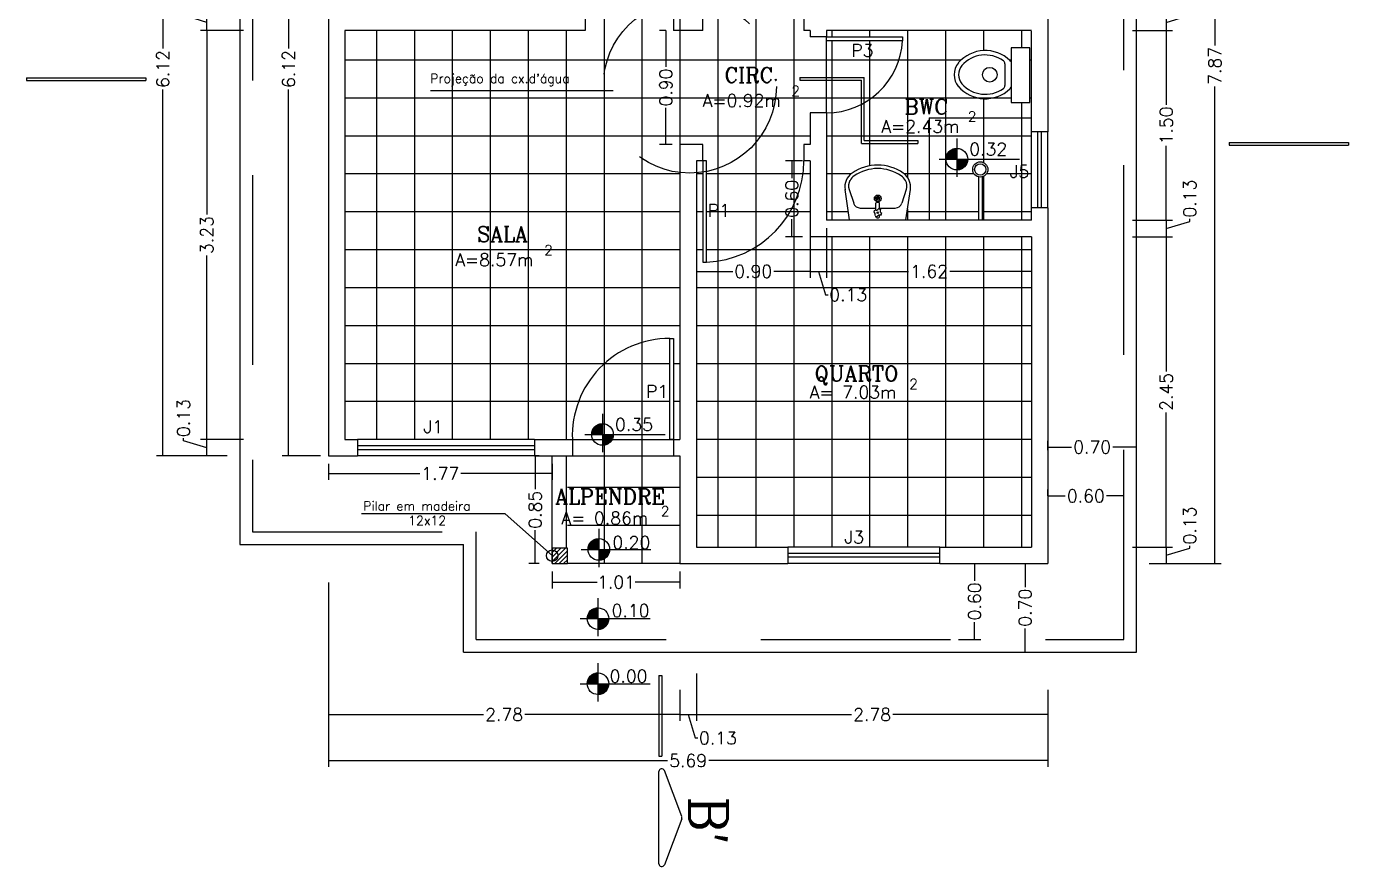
# Model space of a CAD drawing. Extents: x 374.2 to 444.1, y -26.3 to 30.2.
# Drawn here: x 393.99 to 404.44, y -17.79 to -11.14 of the extents above; entities that cross this region are included whole.
import ezdxf

# ---------------------------------------------------------------- set-up
doc = ezdxf.new("R2010")
doc.units = 0
doc.header["$LTSCALE"] = 20
doc.header["$MEASUREMENT"] = 0
doc.linetypes.add('DASHED2', pattern=[0.375, 0.25, -0.125])
doc.layers.get('0').update_dxf_attribs({"linetype": 'CONTINUOUS'})
doc.layers.get('DEFPOINTS').update_dxf_attribs({"linetype": 'CONTINUOUS'})
for name, color, linetype in [('APARELHOS', 244, 'CONTINUOUS'), ('CONCRETO', 5, 'CONTINUOUS'), ('COTAS', 244, 'CONTINUOUS'), ('JANELA', 5, 'CONTINUOUS'), ('PAREDE', 7, 'CONTINUOUS'), ('PILAR', 1, 'CONTINUOUS'), ('PISO', 30, 'CONTINUOUS'), ('PORTA', 1, 'CONTINUOUS'), ('PORTA2', 30, 'CONTINUOUS'), ('PROJEÇÃO', 30, 'DASHED2'), ('TEXTO', 1, 'CONTINUOUS')]:
    doc.layers.add(name, color=color, linetype=linetype)
doc.styles.add('ROMANC', font='ROMANC.SHX')
doc.dimstyles.get("Standard").update_dxf_attribs({"dimtxt": 0.1, "dimasz": 0.18, "dimexe": 0.05, "dimexo": 0.0625, "dimgap": 0.01, "dimtad": 0, "dimzin": 0, "dimdsep": 46, "dimtxsty": 'ROMANC', "dimblk1": 'NONE', "dimblk2": 'NONE', "dimsah": 1, "dimcen": 0.09, "dimclrd": 30, "dimclre": 30, "dimadec": 0, "dimazin": 0, "dimtfac": 1, "dimtdec": 4, "dimtofl": 0, "dimtmove": 1, "dimatfit": 3, "dimldrblk": 'NONE', "dimfxl": 1, "dimtolj": 1, "dimtzin": 0, "dimarcsym": 0})

# ---------------------------------------------------------------- blocks, each defined once
blk = doc.blocks.new('*X13')
at = {"color": 0, "linetype": 'Continuous'}
for p, q in [((217.21, -877.821), (217.294, -877.736)), ((217.21, -877.819), (217.292, -877.737)), ((217.21, -877.817), (217.291, -877.737)), ((217.21, -877.816), (217.289, -877.737)), ((217.21, -877.814), (217.287, -877.737)), ((217.21, -877.812), (217.285, -877.737)), ((217.21, -877.81), (217.283, -877.737)), ((217.211, -877.822), (217.295, -877.737)), ((217.211, -877.807), (217.281, -877.738)), ((217.211, -877.805), (217.278, -877.738)), ((217.212, -877.822), (217.295, -877.739)), ((217.212, -877.803), (217.276, -877.739)), ((217.212, -877.801), (217.274, -877.739)), ((217.213, -877.798), (217.271, -877.74)), ((217.214, -877.822), (217.295, -877.741)), ((217.214, -877.796), (217.269, -877.741)), ((217.215, -877.793), (217.266, -877.741)), ((217.216, -877.822), (217.295, -877.743)), ((217.216, -877.79), (217.263, -877.743)), ((217.217, -877.787), (217.26, -877.744)), ((217.218, -877.822), (217.295, -877.744)), ((217.219, -877.784), (217.257, -877.745)), ((217.219, -877.822), (217.295, -877.746)), ((217.22, -877.78), (217.253, -877.747)), ((217.221, -877.822), (217.295, -877.748)), ((217.223, -877.822), (217.295, -877.75)), ((217.223, -877.776), (217.249, -877.75)), ((217.225, -877.822), (217.295, -877.752)), ((217.226, -877.822), (217.295, -877.753)), ((217.227, -877.77), (217.243, -877.754)), ((217.228, -877.822), (217.295, -877.755)), ((217.23, -877.822), (217.295, -877.757)), ((217.232, -877.822), (217.295, -877.759)), ((217.234, -877.822), (217.295, -877.76)), ((217.235, -877.822), (217.295, -877.762)), ((217.237, -877.822), (217.295, -877.764)), ((217.239, -877.822), (217.295, -877.766)), ((217.241, -877.822), (217.295, -877.767)), ((217.242, -877.822), (217.295, -877.769)), ((217.244, -877.822), (217.295, -877.771)), ((217.246, -877.822), (217.295, -877.773)), ((217.248, -877.822), (217.295, -877.775)), ((217.249, -877.822), (217.295, -877.776)), ((217.251, -877.822), (217.295, -877.778)), ((217.253, -877.822), (217.295, -877.78)), ((217.255, -877.822), (217.295, -877.782)), ((217.257, -877.822), (217.295, -877.783)), ((217.258, -877.822), (217.295, -877.785)), ((217.26, -877.822), (217.295, -877.787)), ((217.262, -877.822), (217.295, -877.789)), ((217.264, -877.822), (217.295, -877.79)), ((217.265, -877.822), (217.295, -877.792)), ((217.267, -877.822), (217.295, -877.794)), ((217.269, -877.822), (217.295, -877.796)), ((217.271, -877.822), (217.295, -877.798)), ((217.272, -877.822), (217.295, -877.799)), ((217.274, -877.822), (217.295, -877.801)), ((217.276, -877.822), (217.295, -877.803)), ((217.278, -877.822), (217.295, -877.805)), ((217.279, -877.822), (217.295, -877.806)), ((217.281, -877.822), (217.295, -877.808)), ((217.283, -877.822), (217.295, -877.81)), ((217.285, -877.822), (217.295, -877.812)), ((217.287, -877.822), (217.295, -877.813)), ((217.288, -877.822), (217.295, -877.815)), ((217.29, -877.822), (217.295, -877.817)), ((217.292, -877.822), (217.295, -877.819)), ((217.294, -877.822), (217.295, -877.821)), ((217.295, -877.822), (217.295, -877.822)), ((217.295, -877.824), (217.297, -877.822)), ((217.295, -877.826), (217.299, -877.822)), ((217.295, -877.828), (217.301, -877.822)), ((217.295, -877.829), (217.302, -877.822)), ((217.295, -877.831), (217.304, -877.822)), ((217.295, -877.833), (217.306, -877.822)), ((217.295, -877.835), (217.308, -877.822)), ((217.295, -877.836), (217.31, -877.822)), ((217.295, -877.838), (217.311, -877.822)), ((217.295, -877.84), (217.313, -877.822)), ((217.295, -877.842), (217.315, -877.822)), ((217.295, -877.843), (217.317, -877.822)), ((217.295, -877.845), (217.318, -877.822)), ((217.295, -877.847), (217.32, -877.822)), ((217.295, -877.849), (217.322, -877.822)), ((217.295, -877.851), (217.324, -877.822)), ((217.295, -877.852), (217.325, -877.822)), ((217.295, -877.854), (217.327, -877.822)), ((217.295, -877.856), (217.329, -877.822)), ((217.295, -877.858), (217.331, -877.822)), ((217.295, -877.859), (217.333, -877.822)), ((217.295, -877.861), (217.334, -877.822)), ((217.295, -877.863), (217.336, -877.822)), ((217.295, -877.865), (217.338, -877.822)), ((217.295, -877.866), (217.34, -877.822)), ((217.295, -877.868), (217.341, -877.822)), ((217.295, -877.87), (217.343, -877.822)), ((217.295, -877.872), (217.345, -877.822)), ((217.295, -877.874), (217.347, -877.822)), ((217.295, -877.875), (217.348, -877.822)), ((217.295, -877.877), (217.35, -877.822)), ((217.295, -877.879), (217.352, -877.822)), ((217.295, -877.881), (217.354, -877.822)), ((217.295, -877.882), (217.355, -877.822)), ((217.295, -877.884), (217.357, -877.822)), ((217.295, -877.886), (217.359, -877.822)), ((217.295, -877.888), (217.361, -877.822)), ((217.295, -877.889), (217.363, -877.822)), ((217.295, -877.891), (217.364, -877.822)), ((217.295, -877.893), (217.366, -877.822)), ((217.295, -877.895), (217.368, -877.822)), ((217.295, -877.897), (217.37, -877.822)), ((217.295, -877.898), (217.371, -877.822)), ((217.295, -877.9), (217.373, -877.822)), ((217.295, -877.902), (217.375, -877.822)), ((217.295, -877.904), (217.377, -877.822)), ((217.295, -877.905), (217.378, -877.822)), ((217.295, -877.907), (217.38, -877.822)), ((217.297, -877.907), (217.38, -877.823)), ((217.298, -877.907), (217.38, -877.825)), ((217.3, -877.907), (217.38, -877.827)), ((217.302, -877.907), (217.38, -877.829)), ((217.304, -877.907), (217.38, -877.831)), ((217.306, -877.907), (217.38, -877.833)), ((217.308, -877.906), (217.379, -877.835)), ((217.31, -877.906), (217.379, -877.837)), ((217.313, -877.906), (217.379, -877.839)), ((217.315, -877.905), (217.378, -877.842)), ((217.317, -877.904), (217.378, -877.844)), ((217.32, -877.904), (217.377, -877.847)), ((217.322, -877.903), (217.376, -877.849)), ((217.325, -877.902), (217.375, -877.852)), ((217.328, -877.901), (217.374, -877.855)), ((217.331, -877.899), (217.373, -877.858)), ((217.335, -877.898), (217.371, -877.861)), ((217.339, -877.895), (217.369, -877.865)), ((217.343, -877.892), (217.365, -877.87)), ((217.351, -877.886), (217.359, -877.878))]:
    blk.add_line(p, q, dxfattribs=at)
blk = doc.blocks.new('*D24')
at = {"color": 30, "linetype": 'ByBlock', "transparency": 16777216}
for p, q in [((396.311, -8.421), (396.01, -8.421)), ((396.06, -8.421), (396.06, -11.319)), ((396.06, -14.541), (396.06, -11.644)), ((396.311, -14.541), (396.01, -14.541))]:
    blk.add_line(p, q, dxfattribs=at)
at = {"layer": 'DEFPOINTS', "color": 0, "linetype": 'ByBlock', "transparency": 16777216}
for p in [(396.06, -8.421), (396.374, -8.421), (396.374, -14.541)]:
    blk.add_point(p, dxfattribs=at)
at = {"color": 0, "linetype": 'ByBlock', "transparency": 16777216, "insert": (396.06, -11.481), "char_height": 0.1, "attachment_point": 5, "rotation": 90, "style": 'ROMANC'}
blk.add_mtext('\\A1;6.12', dxfattribs=at)
blk = doc.blocks.new('_NONE')
at = {"color": 0, "linetype": 'ByBlock'}
blk.add_circle((0, 0), 0.25, dxfattribs=at)
blk = doc.blocks.new('*D35')
at = {"color": 30, "linetype": 'ByBlock', "transparency": 16777216}
for p, q in [((422.947, -14.174), (422.864, -14.174)), ((422.914, -14.174), (422.914, -14.437)), ((422.914, -15.024), (422.914, -14.761)), ((422.947, -15.024), (422.864, -15.024))]:
    blk.add_line(p, q, dxfattribs=at)
at = {"layer": 'DEFPOINTS', "color": 0, "linetype": 'ByBlock', "transparency": 16777216}
for p in [(422.914, -14.174), (423.009, -14.174), (423.009, -15.024)]:
    blk.add_point(p, dxfattribs=at)
at = {"color": 0, "linetype": 'ByBlock', "transparency": 16777216, "insert": (422.914, -14.599), "char_height": 0.1, "attachment_point": 5, "rotation": 90, "style": 'ROMANC'}
blk.add_mtext('\\A1;0.85', dxfattribs=at)
blk = doc.blocks.new('*D36')
at = {"color": 30, "linetype": 'ByBlock', "transparency": 16777216}
for p, q in [((421.239, -14.237), (421.239, -14.362)), ((421.239, -14.312), (421.962, -14.312)), ((423.009, -14.312), (422.287, -14.312)), ((423.009, -14.237), (423.009, -14.362))]:
    blk.add_line(p, q, dxfattribs=at)
at = {"layer": 'DEFPOINTS', "color": 0, "linetype": 'ByBlock', "transparency": 16777216}
for p in [(421.239, -14.174), (423.009, -14.174), (423.009, -14.312)]:
    blk.add_point(p, dxfattribs=at)
at = {"color": 0, "linetype": 'ByBlock', "transparency": 16777216, "insert": (422.124, -14.312), "char_height": 0.1, "attachment_point": 5, "style": 'ROMANC'}
blk.add_mtext('\\A1;1.77', dxfattribs=at)
blk = doc.blocks.new('*D37')
at = {"color": 30, "linetype": 'ByBlock', "transparency": 16777216}
for p, q in [((423.009, -15.087), (423.009, -15.221)), ((424.019, -15.087), (424.019, -15.221)), ((423.009, -15.171), (423.364, -15.171)), ((424.019, -15.171), (423.665, -15.171))]:
    blk.add_line(p, q, dxfattribs=at)
at = {"layer": 'DEFPOINTS', "color": 0, "linetype": 'ByBlock', "transparency": 16777216}
for p in [(423.009, -15.024), (424.019, -15.024), (424.019, -15.171)]:
    blk.add_point(p, dxfattribs=at)
at = {"color": 0, "linetype": 'ByBlock', "transparency": 16777216, "insert": (423.514, -15.171), "char_height": 0.1, "attachment_point": 5, "style": 'ROMANC'}
blk.add_mtext('\\A1;1.01', dxfattribs=at)
blk = doc.blocks.new('*D38')
at = {"color": 30, "linetype": 'ByBlock', "transparency": 16777216}
for p, q in [((421.239, -15.174), (421.239, -16.269)), ((424.019, -16.024), (424.019, -16.269)), ((421.239, -16.219), (422.467, -16.219)), ((424.019, -16.219), (422.792, -16.219))]:
    blk.add_line(p, q, dxfattribs=at)
at = {"layer": 'DEFPOINTS', "color": 0, "linetype": 'ByBlock', "transparency": 16777216}
for p in [(421.239, -14.174), (424.019, -15.024), (424.019, -16.219)]:
    blk.add_point(p, dxfattribs=at)
at = {"color": 0, "linetype": 'ByBlock', "transparency": 16777216, "insert": (422.629, -16.219), "char_height": 0.1, "attachment_point": 5, "style": 'ROMANC'}
blk.add_mtext('\\A1;2.78', dxfattribs=at)
blk = doc.blocks.new('*D39')
at = {"color": 30, "linetype": 'ByBlock', "transparency": 16777216}
for p, q in [((424.149, -15.894), (424.149, -16.269)), ((424.019, -16.219), (424.149, -16.219)), ((424.084, -16.219), (424.14, -16.404)), ((424.14, -16.404), (424.16, -16.404))]:
    blk.add_line(p, q, dxfattribs=at)
at = {"layer": 'DEFPOINTS', "color": 0, "linetype": 'ByBlock', "transparency": 16777216}
for p in [(424.149, -14.894), (424.019, -15.024), (424.149, -16.219)]:
    blk.add_point(p, dxfattribs=at)
at = {"color": 0, "linetype": 'ByBlock', "transparency": 16777216, "insert": (424.17, -16.404), "char_height": 0.1, "attachment_point": 4, "style": 'ROMANC'}
blk.add_mtext('\\A1;0.13', dxfattribs=at)
blk = doc.blocks.new('*D40')
at = {"color": 30, "linetype": 'ByBlock', "transparency": 16777216}
for p, q in [((426.929, -16.024), (426.929, -16.269)), ((424.149, -16.219), (425.377, -16.219)), ((426.929, -16.219), (425.702, -16.219))]:
    blk.add_line(p, q, dxfattribs=at)
at = {"layer": 'DEFPOINTS', "color": 0, "linetype": 'ByBlock', "transparency": 16777216}
for p in [(424.149, -14.894), (426.929, -15.024), (426.929, -16.219)]:
    blk.add_point(p, dxfattribs=at)
at = {"color": 0, "linetype": 'ByBlock', "transparency": 16777216, "insert": (425.539, -16.219), "char_height": 0.1, "attachment_point": 5, "style": 'ROMANC'}
blk.add_mtext('\\A1;2.78', dxfattribs=at)
blk = doc.blocks.new('*D41')
at = {"color": 30, "linetype": 'ByBlock', "transparency": 16777216}
for p, q in [((421.239, -15.174), (421.239, -16.633)), ((426.929, -16.024), (426.929, -16.633)), ((421.239, -16.583), (423.922, -16.583)), ((426.929, -16.583), (424.247, -16.583))]:
    blk.add_line(p, q, dxfattribs=at)
at = {"layer": 'DEFPOINTS', "color": 0, "linetype": 'ByBlock', "transparency": 16777216}
for p in [(421.239, -14.174), (426.929, -15.024), (426.929, -16.583)]:
    blk.add_point(p, dxfattribs=at)
at = {"color": 0, "linetype": 'ByBlock', "transparency": 16777216, "insert": (424.084, -16.583), "char_height": 0.1, "attachment_point": 5, "style": 'ROMANC'}
blk.add_mtext('\\A1;5.69', dxfattribs=at)
blk = doc.blocks.new('*D42')
at = {"color": 30, "linetype": 'ByBlock', "transparency": 16777216}
for p, q in [((424.149, -11.902), (424.149, -12.764)), ((425.049, -11.902), (425.049, -12.764)), ((424.149, -12.714), (424.437, -12.714)), ((425.049, -12.714), (424.762, -12.714))]:
    blk.add_line(p, q, dxfattribs=at)
at = {"layer": 'DEFPOINTS', "color": 0, "linetype": 'ByBlock', "transparency": 16777216}
for p in [(424.149, -11.84), (425.049, -11.84), (425.049, -12.714)]:
    blk.add_point(p, dxfattribs=at)
at = {"color": 0, "linetype": 'ByBlock', "transparency": 16777216, "insert": (424.599, -12.714), "char_height": 0.1, "attachment_point": 5, "style": 'ROMANC'}
blk.add_mtext('\\A1;0.90', dxfattribs=at)
blk = doc.blocks.new('*D43')
at = {"color": 30, "linetype": 'ByBlock', "transparency": 16777216}
for p, q in [((425.179, -12.372), (425.179, -12.764)), ((425.049, -12.714), (425.179, -12.714)), ((425.114, -12.714), (425.17, -12.899)), ((425.17, -12.899), (425.19, -12.899))]:
    blk.add_line(p, q, dxfattribs=at)
at = {"layer": 'DEFPOINTS', "color": 0, "linetype": 'ByBlock', "transparency": 16777216}
for p in [(425.049, -11.84), (425.179, -12.31), (425.179, -12.714)]:
    blk.add_point(p, dxfattribs=at)
at = {"color": 0, "linetype": 'ByBlock', "transparency": 16777216, "insert": (425.2, -12.899), "char_height": 0.1, "attachment_point": 4, "style": 'ROMANC'}
blk.add_mtext('\\A1;0.13', dxfattribs=at)
blk = doc.blocks.new('*D44')
at = {"color": 30, "linetype": 'ByBlock', "transparency": 16777216}
for p, q in [((426.799, -12.502), (426.799, -12.764)), ((425.179, -12.714), (425.827, -12.714)), ((426.799, -12.714), (426.152, -12.714))]:
    blk.add_line(p, q, dxfattribs=at)
at = {"layer": 'DEFPOINTS', "color": 0, "linetype": 'ByBlock', "transparency": 16777216}
for p in [(425.179, -12.31), (426.799, -12.44), (426.799, -12.714)]:
    blk.add_point(p, dxfattribs=at)
at = {"color": 0, "linetype": 'ByBlock', "transparency": 16777216, "insert": (425.989, -12.714), "char_height": 0.1, "attachment_point": 5, "style": 'ROMANC'}
blk.add_mtext('\\A1;1.62', dxfattribs=at)
blk = doc.blocks.new('*D45')
at = {"color": 30, "linetype": 'ByBlock', "transparency": 16777216}
for p, q in [((423.907, -10.81), (423.858, -10.81)), ((423.908, -10.81), (423.908, -11.097)), ((423.908, -11.71), (423.908, -11.422)), ((423.957, -11.71), (423.858, -11.71))]:
    blk.add_line(p, q, dxfattribs=at)
at = {"layer": 'DEFPOINTS', "color": 0, "linetype": 'ByBlock', "transparency": 16777216}
for p in [(423.908, -10.81), (423.969, -10.81), (424.019, -11.71)]:
    blk.add_point(p, dxfattribs=at)
at = {"color": 0, "linetype": 'ByBlock', "transparency": 16777216, "insert": (423.908, -11.26), "char_height": 0.1, "attachment_point": 5, "rotation": 90, "style": 'ROMANC'}
blk.add_mtext('\\A1;0.90', dxfattribs=at)
blk = doc.blocks.new('*D46')
at = {"color": 30, "linetype": 'ByBlock', "transparency": 16777216}
for p, q in [((424.987, -11.84), (424.854, -11.84)), ((424.904, -11.84), (424.904, -11.977)), ((424.904, -12.44), (424.904, -12.302)), ((424.987, -12.44), (424.854, -12.44))]:
    blk.add_line(p, q, dxfattribs=at)
at = {"layer": 'DEFPOINTS', "color": 0, "linetype": 'ByBlock', "transparency": 16777216}
for p in [(424.904, -11.84), (425.049, -11.84), (425.049, -12.44)]:
    blk.add_point(p, dxfattribs=at)
at = {"color": 0, "linetype": 'ByBlock', "transparency": 16777216, "insert": (424.904, -12.14), "char_height": 0.1, "attachment_point": 5, "rotation": 90, "style": 'ROMANC'}
blk.add_mtext('\\A1;0.60', dxfattribs=at)
blk = doc.blocks.new('*D49')
at = {"color": 30, "linetype": 'ByBlock', "transparency": 16777216}
for p, q in [((427.865, -10.68), (427.865, -10.81)), ((427.865, -10.745), (428.05, -10.689)), ((428.05, -10.689), (428.05, -10.669)), ((427.599, -10.81), (427.915, -10.81))]:
    blk.add_line(p, q, dxfattribs=at)
at = {"layer": 'DEFPOINTS', "color": 0, "linetype": 'ByBlock', "transparency": 16777216}
for p in [(426.799, -10.68), (426.799, -10.81), (427.865, -10.81)]:
    blk.add_point(p, dxfattribs=at)
at = {"color": 0, "linetype": 'ByBlock', "transparency": 16777216, "insert": (428.05, -10.659), "char_height": 0.1, "attachment_point": 4, "rotation": 90, "style": 'ROMANC'}
blk.add_mtext('\\A1;0.13', dxfattribs=at)
blk = doc.blocks.new('*D50')
at = {"color": 30, "linetype": 'ByBlock', "transparency": 16777216}
for p, q in [((427.865, -10.81), (427.865, -11.397)), ((427.865, -12.31), (427.865, -11.722)), ((427.599, -12.31), (427.915, -12.31))]:
    blk.add_line(p, q, dxfattribs=at)
at = {"layer": 'DEFPOINTS', "color": 0, "linetype": 'ByBlock', "transparency": 16777216}
for p in [(426.799, -10.81), (426.799, -12.31), (427.865, -12.31)]:
    blk.add_point(p, dxfattribs=at)
at = {"color": 0, "linetype": 'ByBlock', "transparency": 16777216, "insert": (427.865, -11.56), "char_height": 0.1, "attachment_point": 5, "rotation": 90, "style": 'ROMANC'}
blk.add_mtext('\\A1;1.50', dxfattribs=at)
blk = doc.blocks.new('*D51')
at = {"color": 30, "linetype": 'ByBlock', "transparency": 16777216}
for p, q in [((427.865, -12.31), (427.865, -12.44)), ((427.865, -12.375), (428.05, -12.319)), ((428.05, -12.319), (428.05, -12.299)), ((427.599, -12.44), (427.915, -12.44))]:
    blk.add_line(p, q, dxfattribs=at)
at = {"layer": 'DEFPOINTS', "color": 0, "linetype": 'ByBlock', "transparency": 16777216}
for p in [(426.799, -12.31), (426.799, -12.44), (427.865, -12.44)]:
    blk.add_point(p, dxfattribs=at)
at = {"color": 0, "linetype": 'ByBlock', "transparency": 16777216, "insert": (428.05, -12.289), "char_height": 0.1, "attachment_point": 4, "rotation": 90, "style": 'ROMANC'}
blk.add_mtext('\\A1;0.13', dxfattribs=at)
blk = doc.blocks.new('*D52')
at = {"color": 30, "linetype": 'ByBlock', "transparency": 16777216}
for p, q in [((427.865, -12.44), (427.865, -13.505)), ((427.865, -14.894), (427.865, -13.829)), ((427.599, -14.894), (427.915, -14.894))]:
    blk.add_line(p, q, dxfattribs=at)
at = {"layer": 'DEFPOINTS', "color": 0, "linetype": 'ByBlock', "transparency": 16777216}
for p in [(426.799, -12.44), (426.799, -14.894), (427.865, -14.894)]:
    blk.add_point(p, dxfattribs=at)
at = {"color": 0, "linetype": 'ByBlock', "transparency": 16777216, "insert": (427.865, -13.667), "char_height": 0.1, "attachment_point": 5, "rotation": 90, "style": 'ROMANC'}
blk.add_mtext('\\A1;2.45', dxfattribs=at)
blk = doc.blocks.new('*D53')
at = {"color": 30, "linetype": 'ByBlock', "transparency": 16777216}
for p, q in [((427.865, -14.894), (427.865, -15.024)), ((427.865, -14.959), (428.05, -14.904)), ((428.05, -14.904), (428.05, -14.884)), ((427.729, -15.024), (427.915, -15.024))]:
    blk.add_line(p, q, dxfattribs=at)
at = {"layer": 'DEFPOINTS', "color": 0, "linetype": 'ByBlock', "transparency": 16777216}
for p in [(426.799, -14.894), (426.929, -15.024), (427.865, -15.024)]:
    blk.add_point(p, dxfattribs=at)
at = {"color": 0, "linetype": 'ByBlock', "transparency": 16777216, "insert": (428.05, -14.874), "char_height": 0.1, "attachment_point": 4, "rotation": 90, "style": 'ROMANC'}
blk.add_mtext('\\A1;0.13', dxfattribs=at)
blk = doc.blocks.new('*D54')
at = {"color": 30, "linetype": 'ByBlock', "transparency": 16777216}
for p, q in [((427.729, -7.154), (428.299, -7.154)), ((428.249, -7.154), (428.249, -10.927)), ((428.249, -15.024), (428.249, -11.251)), ((427.729, -15.024), (428.299, -15.024))]:
    blk.add_line(p, q, dxfattribs=at)
at = {"layer": 'DEFPOINTS', "color": 0, "linetype": 'ByBlock', "transparency": 16777216}
for p in [(426.929, -7.154), (426.929, -15.024), (428.249, -15.024)]:
    blk.add_point(p, dxfattribs=at)
at = {"color": 0, "linetype": 'ByBlock', "transparency": 16777216, "insert": (428.249, -11.089), "char_height": 0.1, "attachment_point": 5, "rotation": 90, "style": 'ROMANC'}
blk.add_mtext('\\A1;7.87', dxfattribs=at)
blk = doc.blocks.new('*D55')
at = {"color": 30, "linetype": 'ByBlock', "transparency": 16777216}
for p, q in [((420.094, -14.054), (420.094, -14.034)), ((420.279, -14.109), (420.094, -14.054)), ((420.569, -14.044), (420.229, -14.044)), ((420.279, -14.174), (420.279, -14.044)), ((420.439, -14.174), (420.229, -14.174))]:
    blk.add_line(p, q, dxfattribs=at)
at = {"layer": 'DEFPOINTS', "color": 0, "linetype": 'ByBlock', "transparency": 16777216}
for p in [(420.279, -14.044), (421.369, -14.044), (421.239, -14.174)]:
    blk.add_point(p, dxfattribs=at)
at = {"color": 0, "linetype": 'ByBlock', "transparency": 16777216, "insert": (420.094, -14.024), "char_height": 0.1, "attachment_point": 4, "rotation": 90, "style": 'ROMANC'}
blk.add_mtext('\\A1;0.13', dxfattribs=at)
blk = doc.blocks.new('*D56')
at = {"color": 30, "linetype": 'ByBlock', "transparency": 16777216}
for p, q in [((420.569, -10.81), (420.229, -10.81)), ((420.279, -10.81), (420.279, -12.265)), ((420.279, -14.044), (420.279, -12.589))]:
    blk.add_line(p, q, dxfattribs=at)
at = {"layer": 'DEFPOINTS', "color": 0, "linetype": 'ByBlock', "transparency": 16777216}
for p in [(420.279, -10.81), (421.369, -10.81), (421.369, -14.044)]:
    blk.add_point(p, dxfattribs=at)
at = {"color": 0, "linetype": 'ByBlock', "transparency": 16777216, "insert": (420.279, -12.427), "char_height": 0.1, "attachment_point": 5, "rotation": 90, "style": 'ROMANC'}
blk.add_mtext('\\A1;3.23', dxfattribs=at)
blk = doc.blocks.new('*D57')
at = {"color": 30, "linetype": 'ByBlock', "transparency": 16777216}
for p, q in [((420.094, -10.689), (420.094, -10.669)), ((420.279, -10.745), (420.094, -10.689)), ((420.569, -10.68), (420.229, -10.68)), ((420.279, -10.81), (420.279, -10.68))]:
    blk.add_line(p, q, dxfattribs=at)
at = {"layer": 'DEFPOINTS', "color": 0, "linetype": 'ByBlock', "transparency": 16777216}
for p in [(420.279, -10.68), (421.369, -10.68), (421.369, -10.81)]:
    blk.add_point(p, dxfattribs=at)
at = {"color": 0, "linetype": 'ByBlock', "transparency": 16777216, "insert": (420.094, -10.659), "char_height": 0.1, "attachment_point": 4, "rotation": 90, "style": 'ROMANC'}
blk.add_mtext('\\A1;0.13', dxfattribs=at)
blk = doc.blocks.new('*D60')
at = {"color": 30, "linetype": 'ByBlock', "transparency": 16777216}
for p, q in [((420.439, -8.054), (419.933, -8.054)), ((419.983, -8.054), (419.983, -10.952)), ((419.983, -14.174), (419.983, -11.276)), ((420.439, -14.174), (419.933, -14.174))]:
    blk.add_line(p, q, dxfattribs=at)
at = {"layer": 'DEFPOINTS', "color": 0, "linetype": 'ByBlock', "transparency": 16777216}
for p in [(419.983, -8.054), (421.239, -8.054), (421.239, -14.174)]:
    blk.add_point(p, dxfattribs=at)
at = {"color": 0, "linetype": 'ByBlock', "transparency": 16777216, "insert": (419.983, -11.114), "char_height": 0.1, "attachment_point": 5, "rotation": 90, "style": 'ROMANC'}
blk.add_mtext('\\A1;6.12', dxfattribs=at)
blk = doc.blocks.new('*X62')
at = {"color": 0, "linetype": 'Continuous'}
for p, q in [((423.009, -15.008), (423.113, -14.904)), ((423.009, -14.973), (423.078, -14.904)), ((423.009, -14.937), (423.043, -14.904)), ((423.029, -15.024), (423.129, -14.923)), ((423.064, -15.024), (423.129, -14.959)), ((423.099, -15.024), (423.129, -14.994))]:
    blk.add_line(p, q, dxfattribs=at)
blk = doc.blocks.new('*D74')
at = {"color": 30, "linetype": 'ByBlock', "transparency": 16777216}
for p, q in [((401.883, -15.391), (401.883, -15.579)), ((401.926, -15.391), (401.933, -15.391)), ((401.883, -16.091), (401.883, -15.904)), ((401.926, -16.091), (401.933, -16.091))]:
    blk.add_line(p, q, dxfattribs=at)
at = {"layer": 'DEFPOINTS', "color": 0, "linetype": 'ByBlock', "transparency": 16777216}
for p in [(401.864, -15.391), (401.883, -15.391), (401.864, -16.091)]:
    blk.add_point(p, dxfattribs=at)
at = {"color": 0, "linetype": 'ByBlock', "transparency": 16777216, "insert": (401.883, -15.741), "char_height": 0.1, "attachment_point": 5, "rotation": 90, "style": 'ROMANC'}
blk.add_mtext('\\A1;0.70', dxfattribs=at)
blk = doc.blocks.new('*D75')
at = {"color": 30, "linetype": 'ByBlock', "transparency": 16777216}
for p, q in [((401.358, -15.391), (401.534, -15.391)), ((401.484, -15.391), (401.484, -15.529)), ((401.484, -15.991), (401.484, -15.854)), ((401.358, -15.991), (401.534, -15.991))]:
    blk.add_line(p, q, dxfattribs=at)
at = {"layer": 'DEFPOINTS', "color": 0, "linetype": 'ByBlock', "transparency": 16777216}
for p in [(401.295, -15.391), (401.484, -15.391), (401.295, -15.991)]:
    blk.add_point(p, dxfattribs=at)
at = {"color": 0, "linetype": 'ByBlock', "transparency": 16777216, "insert": (401.484, -15.691), "char_height": 0.1, "attachment_point": 5, "rotation": 90, "style": 'ROMANC'}
blk.add_mtext('\\A1;0.60', dxfattribs=at)
blk = doc.blocks.new('*D76')
at = {"color": 30, "linetype": 'ByBlock', "transparency": 16777216}
for p, q in [((402.064, -14.857), (402.064, -14.807)), ((402.664, -14.857), (402.664, -14.807)), ((402.064, -14.857), (402.201, -14.857)), ((402.664, -14.857), (402.526, -14.857))]:
    blk.add_line(p, q, dxfattribs=at)
at = {"layer": 'DEFPOINTS', "color": 0, "linetype": 'ByBlock', "transparency": 16777216}
for p in [(402.064, -14.92), (402.664, -14.857), (402.664, -14.92)]:
    blk.add_point(p, dxfattribs=at)
at = {"color": 0, "linetype": 'ByBlock', "transparency": 16777216, "insert": (402.364, -14.857), "char_height": 0.1, "attachment_point": 5, "style": 'ROMANC'}
blk.add_mtext('\\A1;0.60', dxfattribs=at)
blk = doc.blocks.new('*D77')
at = {"color": 30, "linetype": 'ByBlock', "transparency": 16777216}
for p, q in [((402.064, -14.494), (402.064, -14.42)), ((402.764, -14.494), (402.764, -14.42)), ((402.064, -14.47), (402.251, -14.47)), ((402.764, -14.47), (402.576, -14.47))]:
    blk.add_line(p, q, dxfattribs=at)
at = {"layer": 'DEFPOINTS', "color": 0, "linetype": 'ByBlock', "transparency": 16777216}
for p in [(402.764, -14.47), (402.064, -14.557), (402.764, -14.557)]:
    blk.add_point(p, dxfattribs=at)
at = {"color": 0, "linetype": 'ByBlock', "transparency": 16777216, "insert": (402.414, -14.47), "char_height": 0.1, "attachment_point": 5, "style": 'ROMANC'}
blk.add_mtext('\\A1;0.70', dxfattribs=at)

msp = doc.modelspace()

# ---------------------------------------------------------------- linework, layer by layer
at = {"layer": 'APARELHOS', "ltscale": 0.5}
msp.add_line((401.724, -11.44), (401.724, -11.611), dxfattribs=at)
at = {"layer": 'APARELHOS'}
for p, q in [((400.496, -12.674), (400.46, -12.435)), ((400.492, -12.434), (400.528, -12.543)), ((400.944, -12.434), (400.909, -12.543)), ((400.941, -12.674), (400.977, -12.435)), ((400.703, -12.597), (400.703, -12.543)), ((400.713, -12.533), (400.723, -12.533)), ((400.733, -12.589), (400.733, -12.543)), ((400.579, -12.58), (400.703, -12.58)), ((400.703, -12.649), (400.703, -12.645)), ((400.733, -12.58), (400.857, -12.58)), ((400.733, -12.649), (400.733, -12.636)), ((400.496, -12.674), (400.941, -12.674)), ((400.713, -12.659), (400.723, -12.659))]:
    msp.add_line(p, q, dxfattribs=at)
at = {"layer": 'APARELHOS', "linetype": 'Continuous'}
msp.add_lwpolyline([(401.773, -11.747), (401.92, -11.747), (401.92, -11.313), (401.773, -11.313)], close=True, dxfattribs=at)
at = {"layer": 'APARELHOS', "ltscale": 0.5}
msp.add_circle((401.604, -11.526), 0.0578, dxfattribs=at)
at = {"layer": 'APARELHOS'}
for centre, radius in [((400.718, -12.504), 0.0265), ((400.718, -12.504), 0.0152), ((400.718, -12.617), 0.00545)]:
    msp.add_circle(centre, radius, dxfattribs=at)
at = {"layer": 'APARELHOS', "ltscale": 0.5}
for centre, radius, start, end in [((401.568, -11.617), 0.282, 46.4846, 138.6308), ((401.568, -11.617), 0.247, 54.5102, 138.6308), ((401.472, -11.526), 0.15, 140.6827, 219.3173), ((401.472, -11.526), 0.115, 140.6827, 219.3173), ((401.694, -11.44), 0.03, 0, 54.5102), ((401.714, -11.463), 0.07, 32.642, 46.4846), ((401.568, -11.434), 0.247, 221.3692, 305.4898), ((401.568, -11.434), 0.282, 221.3692, 313.5154), ((401.694, -11.611), 0.03, 305.4898, 0), ((401.714, -11.588), 0.07, 313.5154, 327.358)]:
    msp.add_arc(centre, radius, start, end, dxfattribs=at)
at = {"layer": 'APARELHOS'}
for centre, radius, start, end in [((400.593, -12.415), 0.135, 124.8187, 188.6415), ((400.593, -12.415), 0.108, 124.8187, 150.3522), ((400.718, -12.595), 0.354, 55.1813, 124.8187), ((400.718, -12.595), 0.327, 55.1813, 124.8187), ((400.843, -12.415), 0.108, 29.6478, 55.1813), ((400.843, -12.415), 0.135, 351.3585, 55.1813), ((400.577, -12.406), 0.09, 150.3522, 198.31), ((400.859, -12.406), 0.09, 341.69, 29.6478), ((400.579, -12.526), 0.054, 198.31, 270), ((400.713, -12.543), 0.01, 90, 180), ((400.723, -12.543), 0.01, 0, 90), ((400.857, -12.526), 0.054, 270, 341.69), ((400.718, -12.617), 0.0318, 138.3734, 169.9142), ((400.676, -12.631), 0.0226, 335.7535, 62.5341), ((400.704, -12.575), 0.0226, 245.7535, 332.5341), ((400.718, -12.617), 0.0318, 228.3734, 259.9142), ((400.713, -12.649), 0.01, 180, 270), ((400.733, -12.658), 0.0226, 65.7535, 152.5341), ((400.723, -12.649), 0.01, 270, 0), ((400.718, -12.617), 0.0318, 48.3734, 79.9142), ((400.76, -12.602), 0.0226, 155.7535, 242.5341), ((400.718, -12.617), 0.0318, 318.3734, 349.9142)]:
    msp.add_arc(centre, radius, start, end, dxfattribs=at)
at = {"layer": 'CONCRETO', "color": 244, "linetype": 'Continuous', "ltscale": 0.2}
for p, q in [((402.764, -16.091), (402.764, -6.821)), ((395.674, -7.721), (395.674, -15.241)), ((395.674, -15.241), (397.444, -15.241)), ((397.444, -16.091), (397.444, -15.241)), ((397.444, -16.091), (402.764, -16.091))]:
    msp.add_line(p, q, dxfattribs=at)
at = {"layer": 'COTAS', "color": 3}
for p, q in [((393.987, -11.55), (394.931, -11.55)), ((393.987, -11.55), (393.987, -11.572)), ((393.987, -11.572), (394.931, -11.572)), ((394.931, -11.55), (394.931, -11.572)), ((400.103, -11.548), (400.103, -11.57)), ((400.103, -11.548), (400.61, -11.548)), ((400.103, -11.57), (400.59, -11.57)), ((400.59, -12.069), (401.034, -12.069)), ((400.61, -12.047), (401.034, -12.047)), ((401.034, -12.047), (401.034, -12.069)), ((403.497, -12.061), (403.497, -12.083)), ((403.497, -12.061), (404.441, -12.061)), ((403.497, -12.083), (404.441, -12.083)), ((404.441, -12.061), (404.441, -12.083)), ((398.988, -16.277), (399.01, -16.277)), ((398.988, -16.277), (398.988, -16.915)), ((399.01, -16.277), (399.01, -16.915)), ((398.988, -16.915), (399.01, -16.915))]:
    msp.add_line(p, q, dxfattribs=at)
at = {"layer": 'COTAS', "color": 3, "linetype": 'Continuous'}
for p, q in [((400.59, -12.069), (400.59, -11.57)), ((400.61, -12.047), (400.61, -11.548))]:
    msp.add_line(p, q, dxfattribs=at)
at = {"layer": 'COTAS', "color": 30, "linetype": 'Continuous'}
for p, q in [((400.717, -12.502), (400.703, -12.502)), ((400.717, -12.505), (400.703, -12.505)), ((400.717, -12.502), (400.717, -12.489)), ((400.717, -12.519), (400.717, -12.505)), ((400.72, -12.502), (400.72, -12.489)), ((400.733, -12.502), (400.72, -12.502)), ((400.733, -12.505), (400.72, -12.505)), ((400.72, -12.519), (400.72, -12.505))]:
    msp.add_line(p, q, dxfattribs=at)
at = {"layer": 'DEFPOINTS', "color": 0, "linetype": 'ByBlock'}
for p in [(396.504, -11.181), (402.014, -12.278), (401.934, -12.673), (401.934, -12.673), (396.504, -14.411), (396.504, -14.411), (396.504, -14.411), (396.604, -14.411), (398.004, -14.411), (396.374, -14.541), (396.374, -14.541), (398.304, -14.541), (399.104, -14.541), (399.154, -14.541), (399.284, -15.261), (401.934, -15.261), (401.934, -15.261), (399.154, -15.391), (402.064, -15.391), (402.064, -15.391)]:
    msp.add_point(p, dxfattribs=at)
at = {"layer": 'JANELA', "color": 30}
for p, q in [((401.773, -11.411), (401.761, -11.411)), ((401.934, -11.411), (401.92, -11.411)), ((401.934, -11.711), (401.92, -11.711)), ((399.334, -12.311), (399.284, -12.311)), ((399.334, -12.611), (399.284, -12.611)), ((399.334, -12.911), (399.284, -12.911)), ((399.154, -13.811), (399.104, -13.811)), ((399.154, -14.111), (399.104, -14.111))]:
    msp.add_line(p, q, dxfattribs=at)
at = {"layer": 'JANELA', "color": 244}
for p, q in [((401.934, -12.578), (401.934, -11.978)), ((402.064, -12.578), (402.064, -11.978)), ((398.004, -14.411), (396.604, -14.411)), ((398.004, -14.541), (396.604, -14.541)), ((401.208, -15.261), (400.008, -15.261)), ((401.208, -15.391), (400.008, -15.391))]:
    msp.add_line(p, q, dxfattribs=at)
at = {"layer": 'JANELA', "color": 1}
for p, q in [((401.984, -12.578), (401.984, -11.978)), ((402.014, -12.578), (402.014, -11.978)), ((398.004, -14.461), (396.604, -14.461)), ((398.004, -14.491), (396.604, -14.491)), ((401.208, -15.311), (400.008, -15.311)), ((401.208, -15.341), (400.008, -15.341))]:
    msp.add_line(p, q, dxfattribs=at)
at = {"layer": 'PAREDE', "linetype": 'Continuous'}
msp.add_line((402.064, -9.999), (402.064, -11.978), dxfattribs=at)
at = {"layer": 'PAREDE'}
for p, q in [((396.374, -10.251), (396.374, -14.541)), ((398.404, -11.047), (398.404, -11.177)), ((399.104, -11.047), (399.104, -11.177)), ((399.334, -11.177), (399.334, -11.047)), ((400.134, -11.047), (400.134, -11.177)), ((396.504, -11.177), (396.504, -14.411)), ((398.404, -11.177), (396.504, -11.177)), ((399.334, -11.177), (399.104, -11.177)), ((400.184, -11.177), (400.134, -11.177)), ((400.184, -11.177), (400.184, -11.227)), ((401.934, -11.177), (400.314, -11.177)), ((400.314, -11.177), (400.314, -11.227)), ((401.934, -11.978), (401.934, -11.181)), ((400.314, -11.227), (400.184, -11.227)), ((402.064, -11.276), (402.064, -11.978)), ((400.184, -11.827), (400.184, -12.077)), ((400.314, -11.827), (400.184, -11.827)), ((400.314, -11.827), (400.314, -12.677)), ((402.064, -11.978), (401.934, -11.978)), ((399.154, -12.077), (399.154, -14.411)), ((399.334, -12.077), (399.154, -12.077)), ((399.334, -12.207), (399.334, -12.077)), ((400.134, -12.077), (400.134, -12.207)), ((400.184, -12.077), (400.134, -12.077)), ((399.284, -12.207), (399.284, -15.261)), ((399.364, -12.207), (399.284, -12.207)), ((399.334, -12.207), (399.284, -12.207)), ((400.184, -12.207), (400.134, -12.207)), ((400.184, -12.207), (400.184, -12.807)), ((401.934, -12.677), (401.934, -12.578)), ((402.064, -12.578), (401.934, -12.578)), ((402.064, -12.578), (402.064, -15.391)), ((401.934, -12.677), (400.314, -12.677)), ((401.934, -12.677), (400.314, -12.677)), ((401.934, -12.807), (400.184, -12.807)), ((401.934, -12.807), (401.934, -15.261)), ((396.504, -14.411), (396.604, -14.411)), ((396.604, -14.411), (396.604, -14.541)), ((398.004, -14.411), (398.304, -14.411)), ((398.004, -14.411), (398.004, -14.541)), ((398.304, -14.411), (398.304, -14.541)), ((399.104, -14.411), (399.154, -14.411)), ((399.104, -14.411), (399.104, -14.541)), ((396.374, -14.541), (396.604, -14.541)), ((398.004, -14.541), (398.304, -14.541)), ((399.104, -14.541), (399.154, -14.541)), ((399.154, -14.541), (399.154, -15.391)), ((399.284, -15.261), (400.008, -15.261)), ((400.008, -15.261), (400.008, -15.391)), ((401.208, -15.391), (401.208, -15.261)), ((401.208, -15.261), (401.934, -15.261)), ((399.154, -15.391), (400.008, -15.391)), ((401.208, -15.391), (402.064, -15.391))]:
    msp.add_line(p, q, dxfattribs=at)
at = {"layer": 'PILAR', "color": 1}
msp.add_lwpolyline([(398.144, -15.271), (398.144, -15.391), (398.264, -15.391), (398.264, -15.271)], close=True, dxfattribs=at)
at = {"layer": 'PISO', "color": 30}
for p, q in [((399.454, -7.651), (399.454, -15.261)), ((399.754, -7.651), (399.754, -15.261)), ((400.054, -7.651), (400.054, -15.261)), ((398.554, -8.551), (398.554, -15.391)), ((398.854, -8.551), (398.854, -15.391)), ((399.154, -8.551), (399.154, -12.077)), ((396.754, -11.177), (396.754, -14.411)), ((397.054, -11.177), (397.054, -14.411)), ((397.354, -11.177), (397.354, -14.411)), ((397.354, -11.177), (397.354, -14.411)), ((397.654, -11.177), (397.654, -14.411)), ((397.954, -11.177), (397.954, -14.411)), ((398.254, -11.177), (398.254, -14.411)), ((400.354, -11.177), (400.354, -11.227)), ((400.654, -11.177), (400.654, -11.227)), ((400.954, -11.177), (400.954, -12.337)), ((401.254, -11.177), (401.254, -12.677)), ((401.554, -11.177), (401.554, -11.335)), ((401.854, -11.177), (401.854, -11.313)), ((400.354, -11.257), (400.354, -12.677)), ((400.654, -11.257), (400.654, -12.246)), ((399.154, -11.411), (396.504, -11.411)), ((401.375, -11.411), (399.154, -11.411)), ((399.154, -11.711), (396.504, -11.711)), ((401.773, -11.711), (399.154, -11.711)), ((401.554, -11.716), (401.554, -12.221)), ((401.854, -11.747), (401.854, -12.677)), ((399.154, -12.011), (396.504, -12.011)), ((400.184, -12.011), (399.154, -12.011)), ((401.934, -12.011), (400.314, -12.011)), ((399.154, -12.311), (396.504, -12.311)), ((400.184, -12.311), (399.364, -12.311)), ((400.506, -12.311), (400.314, -12.311)), ((401.481, -12.311), (400.93, -12.311)), ((401.554, -12.33), (401.554, -12.677)), ((401.934, -12.311), (401.577, -12.311)), ((399.154, -12.611), (396.504, -12.611)), ((400.184, -12.611), (399.364, -12.611)), ((400.486, -12.611), (400.314, -12.611)), ((401.514, -12.611), (400.95, -12.611)), ((400.954, -12.587), (400.954, -12.677)), ((401.934, -12.611), (401.544, -12.611)), ((400.354, -12.807), (400.354, -15.261)), ((400.654, -12.807), (400.654, -15.261)), ((400.954, -12.807), (400.954, -15.261)), ((401.254, -12.807), (401.254, -15.261)), ((401.554, -12.807), (401.554, -15.261)), ((401.854, -12.807), (401.854, -15.261)), ((399.154, -12.911), (396.504, -12.911)), ((401.934, -12.911), (399.364, -12.911)), ((399.154, -13.211), (396.504, -13.211)), ((401.934, -13.211), (399.284, -13.211)), ((399.154, -13.511), (396.504, -13.511)), ((401.934, -13.511), (399.284, -13.511)), ((399.074, -13.811), (396.504, -13.811)), ((401.934, -13.811), (399.284, -13.811)), ((399.074, -14.111), (396.504, -14.111)), ((401.934, -14.111), (399.284, -14.111)), ((401.934, -14.411), (399.284, -14.411)), ((398.254, -14.541), (398.254, -15.271)), ((401.934, -14.711), (399.284, -14.711)), ((401.934, -15.011), (399.284, -15.011))]:
    msp.add_line(p, q, dxfattribs=at)
at = {"layer": 'PISO'}
for p, q in [((400.314, -11.827), (400.314, -11.257)), ((401.933, -11.859), (401.934, -11.859)), ((401.933, -12.131), (401.934, -12.131)), ((398.144, -15.391), (398.144, -14.541)), ((399.154, -14.791), (398.264, -14.791)), ((399.154, -15.091), (398.264, -15.091)), ((399.154, -15.391), (398.264, -15.391))]:
    msp.add_line(p, q, dxfattribs=at)
at = {"layer": 'PISO', "color": 30, "linetype": 'Continuous'}
msp.add_line((397.182, -11.652), (398.626, -11.652), dxfattribs=at)
at = {"layer": 'PISO', "color": 30, "ltscale": 0.5}
msp.add_line((401.432, -11.641), (401.436, -11.641), dxfattribs=at)
at = {"layer": 'PISO', "ltscale": 0.5}
msp.add_line((401.436, -11.641), (401.436, -11.643), dxfattribs=at)
at = {"layer": 'PISO', "color": 244, "linetype": 'Continuous'}
for q in [(401.124, -12.677), (401.934, -11.867)]:
    msp.add_line((401.124, -11.867), q, dxfattribs=at)
at = {"layer": 'PISO', "color": 244, "ltscale": 0.5}
for p, q in [((401.514, -12.333), (401.514, -12.677)), ((401.544, -12.334), (401.544, -12.677))]:
    msp.add_line(p, q, dxfattribs=at)
at = {"layer": 'PISO', "linetype": 'Continuous'}
for p, q in [((398.304, -14.411), (399.104, -14.411)), ((398.304, -14.541), (399.104, -14.541))]:
    msp.add_line(p, q, dxfattribs=at)
at = {"layer": 'PISO', "color": 244, "ltscale": 0.5}
for radius in [0.06, 0.045]:
    msp.add_circle((401.529, -12.275), radius, dxfattribs=at)
at = {"layer": 'PORTA'}
for points in [[(400.314, -11.227), (400.914, -11.227), (400.914, -11.257), (400.314, -11.257)], [(399.364, -12.207), (399.334, -12.207), (399.334, -13.007), (399.364, -13.007)], [(399.104, -14.411), (399.074, -14.411), (399.074, -13.611), (399.104, -13.611)]]:
    msp.add_lwpolyline(points, close=True, dxfattribs=at)
at = {"layer": 'PORTA2', "color": 30}
msp.add_arc((400.314, -11.226), 0.601, 270, 357.0624, dxfattribs=at)
at = {"layer": 'PORTA2'}
for centre, radius, start, end in [((399.333, -12.207), 0.801, 272.1894, 360), ((399.074, -14.382), 0.771, 90, 182.1894)]:
    msp.add_arc(centre, radius, start, end, dxfattribs=at)
at = {"layer": 'PROJEÇÃO', "color": 30, "linetype": 'DASHED2', "ltscale": 0.3}
for p, q in [((402.664, -15.991), (402.664, -6.921)), ((395.774, -7.821), (395.774, -15.141)), ((395.774, -15.141), (397.544, -15.141)), ((397.544, -15.991), (397.544, -15.141)), ((397.544, -15.991), (402.664, -15.991))]:
    msp.add_line(p, q, dxfattribs=at)
at = {"layer": 'PROJEÇÃO', "linetype": 'DASHED2', "ltscale": 0.3}
msp.add_circle((399.232, -11.619), 0.685, dxfattribs=at)
at = {"layer": 'TEXTO', "color": 1, "linetype": 'Continuous'}
for p, q in [((401.344, -12.031), (401.344, -12.334)), ((401.204, -12.194), (401.756, -12.194)), ((401.287, -12.194), (401.84, -12.194)), ((398.542, -14.208), (398.542, -14.511)), ((398.542, -14.208), (398.542, -14.511)), ((398.402, -14.371), (398.955, -14.371)), ((398.402, -14.371), (398.955, -14.371)), ((398.486, -14.371), (399.038, -14.371)), ((398.513, -15.117), (398.513, -15.42)), ((398.513, -15.117), (398.513, -15.42)), ((398.373, -15.28), (398.925, -15.28)), ((398.506, -15.664), (398.506, -15.967)), ((398.366, -15.827), (398.919, -15.827)), ((398.506, -16.179), (398.506, -16.482)), ((398.366, -16.342), (398.919, -16.342))]:
    msp.add_line(p, q, dxfattribs=at)
at = {"layer": 'TEXTO', "color": 3, "linetype": 'Continuous'}
for p, q in [((398.987, -17.765), (398.987, -17.037)), ((399.168, -17.393), (399.031, -17.029)), ((399.168, -17.409), (399.031, -17.773))]:
    msp.add_line(p, q, dxfattribs=at)
at = {"layer": 'TEXTO', "color": 1, "linetype": 'Continuous'}
for centre in [(401.344, -12.194), (398.542, -14.371), (398.542, -14.371), (398.513, -15.28), (398.513, -15.28), (398.506, -15.827), (398.506, -15.827), (398.506, -16.342), (398.506, -16.342)]:
    msp.add_circle(centre, 0.0854, dxfattribs=at)
at = {"layer": 'TEXTO', "color": 3, "linetype": 'Continuous'}
for centre, start, end in [((399.01, -17.037), 20.6014, 180), ((399.147, -17.401), 339.3986, 20.6014), ((399.01, -17.765), 180, 339.3986)]:
    msp.add_arc(centre, 0.0225, start, end, dxfattribs=at)

# ---------------------------------------------------------------- block references
at = {"layer": 'PILAR', "linetype": 'Continuous'}
msp.add_blockref('*X62', (-24.865, -0.367), dxfattribs=at)
at = {"layer": 'TEXTO', "color": 1, "linetype": 'Continuous'}
for p in [(184.049, 865.628), (181.247, 863.451), (181.218, 862.542), (181.211, 861.994), (181.211, 861.48)]:
    msp.add_blockref('*X13', p, dxfattribs=at)

# ---------------------------------------------------------------- texts
at = {"layer": 'TEXTO', "color": 1, "ltscale": 0.3, "style": 'ROMANC'}
for s, height, p in [('P3', 0.1, (400.509, -11.384)), ('CIRC.', 0.12, (399.506, -11.589)), ('A=0.92m', 0.1, (399.334, -11.781)), ('2', 0.08, (400.035, -11.695)), ('BWC', 0.12, (400.929, -11.839)), ('A=2.43m', 0.1, (400.747, -11.985)), ('2', 0.08, (401.43, -11.897)), ('J5', 0.1, (401.762, -12.342)), ('P1', 0.1, (399.374, -12.649)), ('SALA', 0.12, (397.55, -12.847)), ('A=8.57m', 0.1, (397.378, -13.039)), ('2', 0.08, (398.08, -12.954)), ('QUARTO', 0.12, (400.218, -13.949)), ('P1', 0.1, (398.886, -14.081)), ('A= 7.03m', 0.1, (400.18, -14.087)), ('2', 0.08, (400.967, -14.012)), ('J1', 0.1, (397.127, -14.36)), ('ALPENDRE', 0.12, (398.167, -14.922)), ('Pilar em madeira', 0.072, (396.65, -14.973)), ('2', 0.08, (399.003, -15.018)), ('12x12', 0.072, (397.006, -15.087)), ('A= 0.86m', 0.1, (398.217, -15.082)), ('J3', 0.1, (400.455, -15.232))]:
    msp.add_text(s, height=height, dxfattribs=at).set_placement(p)
at = {"layer": 'TEXTO', "color": 244, "ltscale": 0.3, "style": 'ROMANC'}
msp.add_text("Projeção da cx.d'água", height=0.072, dxfattribs=at).set_placement((397.18, -11.592))
at = {"layer": 'TEXTO', "color": 1, "linetype": 'Continuous', "style": 'ROMANC'}
for s, p in [('0.32', (401.442, -12.165)), ('0.35', (398.641, -14.342)), ('0.20', (398.62, -15.275)), ('0.10', (398.614, -15.814)), ('0.00', (398.598, -16.332))]:
    msp.add_text(s, height=0.1, dxfattribs=at).set_placement(p)
at = {"layer": 'TEXTO', "color": 3, "linetype": 'Continuous', "style": 'ROMANC'}
msp.add_text("B'", height=0.3, rotation=270, dxfattribs=at).set_placement((399.23, -17.231))

# ---------------------------------------------------------------- dimensions: what is measured, and where the dimension line sits
at = {"layer": 'COTAS', "linetype": 'Continuous'}
for base, p1, p2, override, picture, middle, set_off in [((403.384, -15.391), (402.064, -7.521), (402.064, -15.391), {"dimexo": 0.8}, '*D54', (403.384, -11.456), (-24.865, -0.367)), ((395.064, -8.421), (396.321, -14.541), (396.321, -8.421), {"dimexo": 0.8}, '*D60', (395.064, -11.481), (-24.918, -0.367)), ((395.413, -11.047), (396.504, -11.177), (396.504, -11.047), {"dimexo": 0.8, "dimse1": 1}, '*D57', (395.228, -11.027), (-24.865, -0.367)), ((402.999, -11.177), (401.934, -11.047), (401.934, -11.177), {"dimexo": 0.8, "dimse1": 1}, '*D49', (403.184, -11.027), (-24.865, -0.367)), ((395.413, -11.177), (396.504, -14.411), (396.504, -11.177), {"dimexo": 0.8, "dimse1": 1}, '*D56', (395.413, -12.794), (-24.865, -0.367)), ((402.999, -12.677), (401.934, -11.177), (401.934, -12.677), {"dimexo": 0.8, "dimse1": 1}, '*D50', (402.999, -11.927), (-24.865, -0.367)), ((402.999, -12.807), (401.934, -12.677), (401.934, -12.807), {"dimexo": 0.8, "dimse1": 1}, '*D51', (403.184, -12.657), (-24.865, -0.367)), ((402.999, -15.261), (401.934, -12.807), (401.934, -15.261), {"dimexo": 0.8, "dimse1": 1}, '*D52', (402.999, -14.034), (-24.865, -0.367)), ((395.413, -14.411), (396.374, -14.541), (396.504, -14.411), {"dimexo": 0.8}, '*D55', (395.228, -14.391), (-24.865, -0.367)), ((402.999, -15.391), (401.934, -15.261), (402.064, -15.391), {"dimexo": 0.8, "dimse1": 1}, '*D53', (403.184, -15.241), (-24.865, -0.367))]:
    dim = msp.add_linear_dim(base=base, p1=p1, p2=p2, angle=90, dimstyle='Standard', override=override, dxfattribs=at)
    dim.commit()
    dim.dimension.update_dxf_attribs({"geometry": picture, "text_midpoint": middle, "insert": set_off})
for base, p1, p2, picture, middle in [((396.06, -8.421), (396.374, -14.541), (396.374, -8.421), '*D24', (396.06, -11.481)), ((401.484, -15.391), (401.295, -15.991), (401.295, -15.391), '*D75', (401.484, -15.691)), ((401.883, -15.391), (401.864, -16.091), (401.864, -15.391), '*D74', (401.883, -15.741))]:
    dim = msp.add_linear_dim(base=base, p1=p1, p2=p2, angle=90, dimstyle='Standard', dxfattribs=at)
    dim.commit()
    dim.dimension.update_dxf_attribs({"geometry": picture, "text_midpoint": middle})
for base, p1, p2, picture, middle, set_off in [((399.042, -11.177), (399.154, -12.077), (399.104, -11.177), '*D45', (399.042, -11.627), (-24.865, -0.367)), ((400.039, -12.207), (400.184, -12.807), (400.184, -12.207), '*D46', (400.039, -12.507), (-24.865, -0.367)), ((398.009, -14.541), (398.104, -15.391), (398.104, -14.541), '*D35', (398.009, -14.966), (-24.905, -0.367))]:
    dim = msp.add_linear_dim(base=base, p1=p1, p2=p2, angle=90, dimstyle='Standard', dxfattribs=at)
    dim.commit()
    dim.dimension.update_dxf_attribs({"geometry": picture, "text_midpoint": middle, "insert": set_off})
for base, p1, p2, picture, middle in [((400.184, -13.081), (399.284, -12.207), (400.184, -12.207), '*D42', (399.734, -13.081)), ((398.144, -14.68), (396.374, -14.541), (398.144, -14.541), '*D36', (397.259, -14.68)), ((399.154, -15.538), (398.144, -15.391), (399.154, -15.391), '*D37', (398.649, -15.538))]:
    dim = msp.add_linear_dim(base=base, p1=p1, p2=p2, dimstyle='Standard', dxfattribs=at)
    dim.commit()
    dim.dimension.update_dxf_attribs({"geometry": picture, "text_midpoint": middle, "insert": (-24.865, -0.367)})
for base, p1, p2, override, picture, middle in [((400.314, -13.081), (400.184, -12.207), (400.314, -12.677), {"dimse1": 1}, '*D43', (400.334, -13.266)), ((401.934, -13.081), (400.314, -12.677), (401.934, -12.807), {"dimse1": 1}, '*D44', (401.124, -13.081)), ((399.154, -16.586), (396.374, -14.541), (399.154, -15.391), {"dimexo": 1}, '*D38', (397.764, -16.586)), ((402.064, -16.951), (396.374, -14.541), (402.064, -15.391), {"dimexo": 1}, '*D41', (399.219, -16.951)), ((399.284, -16.586), (399.154, -15.391), (399.284, -15.261), {"dimexo": 1, "dimse1": 1}, '*D39', (399.304, -16.771)), ((402.064, -16.586), (399.284, -15.261), (402.064, -15.391), {"dimexo": 1, "dimse1": 1}, '*D40', (400.674, -16.586))]:
    dim = msp.add_linear_dim(base=base, p1=p1, p2=p2, dimstyle='Standard', override=override, dxfattribs=at)
    dim.commit()
    dim.dimension.update_dxf_attribs({"geometry": picture, "text_midpoint": middle, "insert": (-24.865, -0.367)})
for base, p1, p2, picture, middle in [((402.764, -14.47), (402.064, -14.557), (402.764, -14.557), '*D77', (402.414, -14.47)), ((402.664, -14.857), (402.064, -14.92), (402.664, -14.92), '*D76', (402.364, -14.857))]:
    dim = msp.add_linear_dim(base=base, p1=p1, p2=p2, dimstyle='Standard', dxfattribs=at)
    dim.commit()
    dim.dimension.update_dxf_attribs({"geometry": picture, "text_midpoint": middle})

# ---------------------------------------------------------------- leaders
at = {"layer": 'COTAS', "color": 30, "linetype": 'Continuous', "annotation_type": 0, "has_hookline": 1, "hookline_direction": 1}
msp.add_leader([(398.144, -15.329), (397.771, -14.998), (396.636, -14.998)], dimstyle='Standard', dxfattribs=at)

doc.saveas('drawing.dxf')
